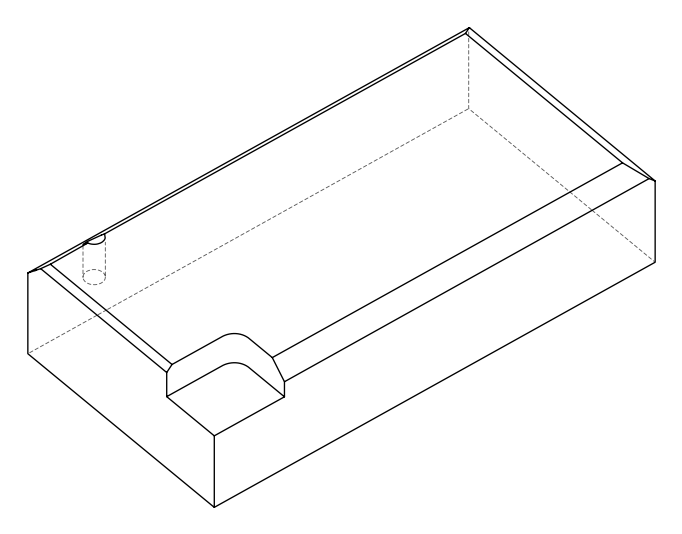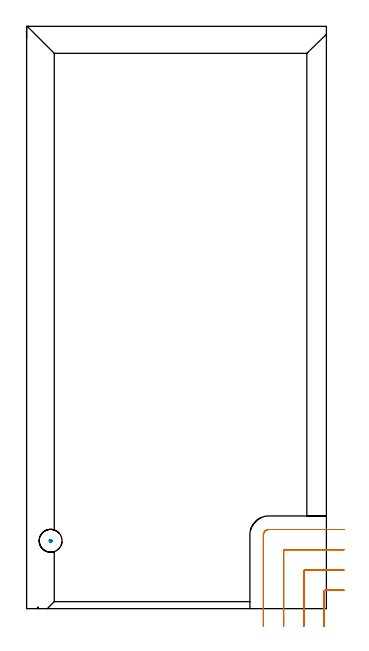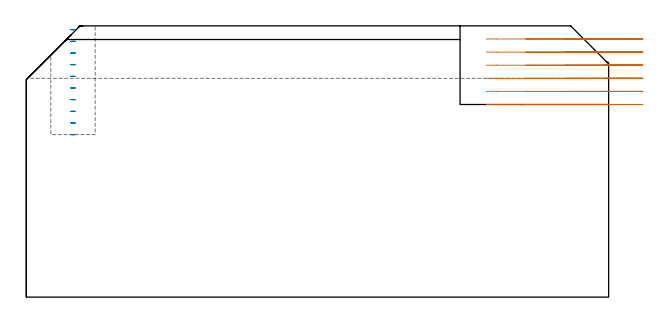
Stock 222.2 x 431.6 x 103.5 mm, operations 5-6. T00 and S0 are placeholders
(PLAN: 6 operations, 2 tool changes, 64.9 min)
(1 AREA_MILL | FG_CHAMFER_SURFACE | UGT0205_001 | 2.56 min | 2121 mm3)
(2 AREA_MILL_1 | FG_CHAMFER_SURFACE_1 | UGT0205_001 | 26.92 min | 90489 mm3)
(3 AREA_MILL_2 | FG_CHAMFER_SURFACE_2 | UGT0205_001 | 13.41 min | 41776 mm3)
(4 AREA_MILL_3 | FG_CHAMFER_SURFACE_3 | UGT0205_001 | 17 min | 37301 mm3)
(5 MILL_CORNER_NOTCH_RECTANGULAR | CORNER_NOTCH_RECTANGULAR | UGT0201_136 | Follow Part, ap 5, ae 75% | 4.68 min | 114801 mm3)
(6 MILL_BLIND_HOLE_FROM_SOLID_MATERIAL | STEP1POCKET | UGT0201_133 | Spiral | 0.37 min | 8530 mm3)
(TOOL UGT0205_001 | Chamfer Mill 20 x 3 x 45 deg. | D20 FL50 Z2)
(TOOL UGT0201_136 | Carbide End Mill 20.0 | D20 FL30 Z4)
(TOOL UGT0201_133 | Carbide End Mill 15.0 | D15 FL30 Z4)
(OP 5 MILL_CORNER_NOTCH_RECTANGULAR)
G17 G21 G94 G90
T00 M6
G54
G17 G0 G90 X235.2 Y13.7 S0 M3
G43 Z113.5 H0
Z98.5
G94 G1 X232.2 F250.
X221.495 F500.
G3 X220.5 Y12.705 R1.
G1 Y-10.
Y-13. F250.
G0 Z113.5
X235.2 Y28.7
Z98.5
G1 X232.2
X206.495 F500.
G3 X205.5 Y27.705 R1.
G1 Y-10.
Y-13. F250.
G0 Z113.5
X235.2 Y43.7
Z98.5
G1 X232.2
X191.495 F500.
G3 X190.5 Y42.705 R1.
G1 Y-10.
Y-13. F250.
G0 Z113.5
X235.2 Y58.7
Z98.5
G1 X232.2
X179.6 F500.
G3 X175.5 Y54.6 R4.1
G1 Y-10.
Y-13. F250.
G0 Z113.5
X235.2 Y13.7
Z93.5
G1 X232.2
X221.495 F500.
G3 X220.5 Y12.705 R1.
G1 Y-10.
Y-13. F250.
G0 Z113.5
X235.2 Y28.7
Z93.5
G1 X232.2
X206.495 F500.
G3 X205.5 Y27.705 R1.
G1 Y-10.
Y-13. F250.
G0 Z113.5
X235.2 Y43.7
Z93.5
G1 X232.2
X191.495 F500.
G3 X190.5 Y42.705 R1.
G1 Y-10.
Y-13. F250.
G0 Z113.5
X235.2 Y58.7
Z93.5
G1 X232.2
X179.6 F500.
G3 X175.5 Y54.6 R4.1
G1 Y-10.
Y-13. F250.
G0 Z113.5
X235.2 Y13.7
Z88.5
G1 X232.2
X221.495 F500.
G3 X220.5 Y12.705 R1.
G1 Y-10.
Y-13. F250.
G0 Z113.5
X235.2 Y28.7
Z88.5
G1 X232.2
X206.495 F500.
G3 X205.5 Y27.705 R1.
G1 Y-10.
Y-13. F250.
G0 Z113.5
X235.2 Y43.7
Z88.5
G1 X232.2
X191.495 F500.
G3 X190.5 Y42.705 R1.
G1 Y-10.
Y-13. F250.
G0 Z113.5
X235.2 Y58.7
Z88.5
G1 X232.2
X179.6 F500.
G3 X175.5 Y54.6 R4.1
G1 Y-10.
Y-13. F250.
G0 Z113.5
X235.2 Y13.7
Z83.5
G1 X232.2
X221.495 F500.
G3 X220.5 Y12.705 R1.
G1 Y-10.
Y-13. F250.
G0 Z113.5
X235.2 Y28.7
Z83.5
G1 X232.2
X206.495 F500.
G3 X205.5 Y27.705 R1.
G1 Y-10.
Y-13. F250.
G0 Z113.5
X235.2 Y43.7
Z83.5
G1 X232.2
X191.495 F500.
G3 X190.5 Y42.705 R1.
G1 Y-10.
Y-13. F250.
G0 Z113.5
X235.2 Y58.7
Z83.5
G1 X232.2
X179.6 F500.
G3 X175.5 Y54.6 R4.1
G1 Y-10.
Y-13. F250.
G0 Z113.5
X235.2 Y13.7
Z78.5
G1 X232.2
X221.495 F500.
G3 X220.5 Y12.705 R1.
G1 Y-10.
Y-13. F250.
G0 Z113.5
X235.2 Y28.7
Z78.5
G1 X232.2
X206.495 F500.
G3 X205.5 Y27.705 R1.
G1 Y-10.
Y-13. F250.
G0 Z113.5
X235.2 Y43.7
Z78.5
G1 X232.2
X191.495 F500.
G3 X190.5 Y42.705 R1.
G1 Y-10.
Y-13. F250.
G0 Z113.5
X235.2 Y58.7
Z78.5
G1 X232.2
X179.6 F500.
G3 X175.5 Y54.6 R4.1
G1 Y-10.
Y-13. F250.
G0 Z113.5
X235.2 Y13.7
Z73.5
G1 X232.2
X221.495 F500.
G3 X220.5 Y12.705 R1.
G1 Y-10.
Y-13. F250.
G0 Z113.5
X235.2 Y28.7
Z73.5
G1 X232.2
X206.495 F500.
G3 X205.5 Y27.705 R1.
G1 Y-10.
Y-13. F250.
G0 Z113.5
X235.2 Y43.7
Z73.5
G1 X232.2
X191.495 F500.
G3 X190.5 Y42.705 R1.
G1 Y-10.
Y-13. F250.
G0 Z113.5
X235.2 Y58.7
Z73.5
G1 X232.2
X179.6 F500.
G3 X175.5 Y54.6 R4.1
G1 Y-10.
Y-13. F250.
G0 Z113.5
M5
M2
(OP 6 MILL_BLIND_HOLE_FROM_SOLID_MATERIAL)
G17 G21 G94 G90
T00 M6
G54
G17 G0 G90 X17.8 Y50.3 S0 M3
G43 Z113.5 H0
Z102.05
G94 G3 X18.275 Y50.775 R0.475 F250.
X17.8 Y51.25 R0.475
X16.85 Y50.3 R0.95
X17.8 Y51.25 R-0.95
X17.325 Y50.775 R0.475
X17.8 Y50.3 R0.475
G0 Z97.6
G3 X18.275 Y50.775 R0.475
X17.8 Y51.25 R0.475
X16.85 Y50.3 R0.95
X17.8 Y51.25 R-0.95
X17.325 Y50.775 R0.475
X17.8 Y50.3 R0.475
G0 Z93.15
G3 X18.275 Y50.775 R0.475
X17.8 Y51.25 R0.475
X16.85 Y50.3 R0.95
X17.8 Y51.25 R-0.95
X17.325 Y50.775 R0.475
X17.8 Y50.3 R0.475
G0 Z88.7
G3 X18.275 Y50.775 R0.475
X17.8 Y51.25 R0.475
X16.85 Y50.3 R0.95
X17.8 Y51.25 R-0.95
X17.325 Y50.775 R0.475
X17.8 Y50.3 R0.475
G0 Z84.25
G3 X18.275 Y50.775 R0.475
X17.8 Y51.25 R0.475
X16.85 Y50.3 R0.95
X17.8 Y51.25 R-0.95
X17.325 Y50.775 R0.475
X17.8 Y50.3 R0.475
G0 Z79.8
G3 X18.275 Y50.775 R0.475
X17.8 Y51.25 R0.475
X16.85 Y50.3 R0.95
X17.8 Y51.25 R-0.95
X17.325 Y50.775 R0.475
X17.8 Y50.3 R0.475
G0 Z75.35
G3 X18.275 Y50.775 R0.475
X17.8 Y51.25 R0.475
X16.85 Y50.3 R0.95
X17.8 Y51.25 R-0.95
X17.325 Y50.775 R0.475
X17.8 Y50.3 R0.475
G0 Z70.9
G3 X18.275 Y50.775 R0.475
X17.8 Y51.25 R0.475
X16.85 Y50.3 R0.95
X17.8 Y51.25 R-0.95
X17.325 Y50.775 R0.475
X17.8 Y50.3 R0.475
G0 Z66.45
G3 X18.275 Y50.775 R0.475
X17.8 Y51.25 R0.475
X16.85 Y50.3 R0.95
X17.8 Y51.25 R-0.95
X17.325 Y50.775 R0.475
X17.8 Y50.3 R0.475
G0 Z62.
G3 X18.275 Y50.775 R0.475
X17.8 Y51.25 R0.475
X16.85 Y50.3 R0.95
X17.8 Y51.25 R-0.95
X17.325 Y50.775 R0.475
X17.8 Y50.3 R0.475
G0 Z113.5
M5
M2
